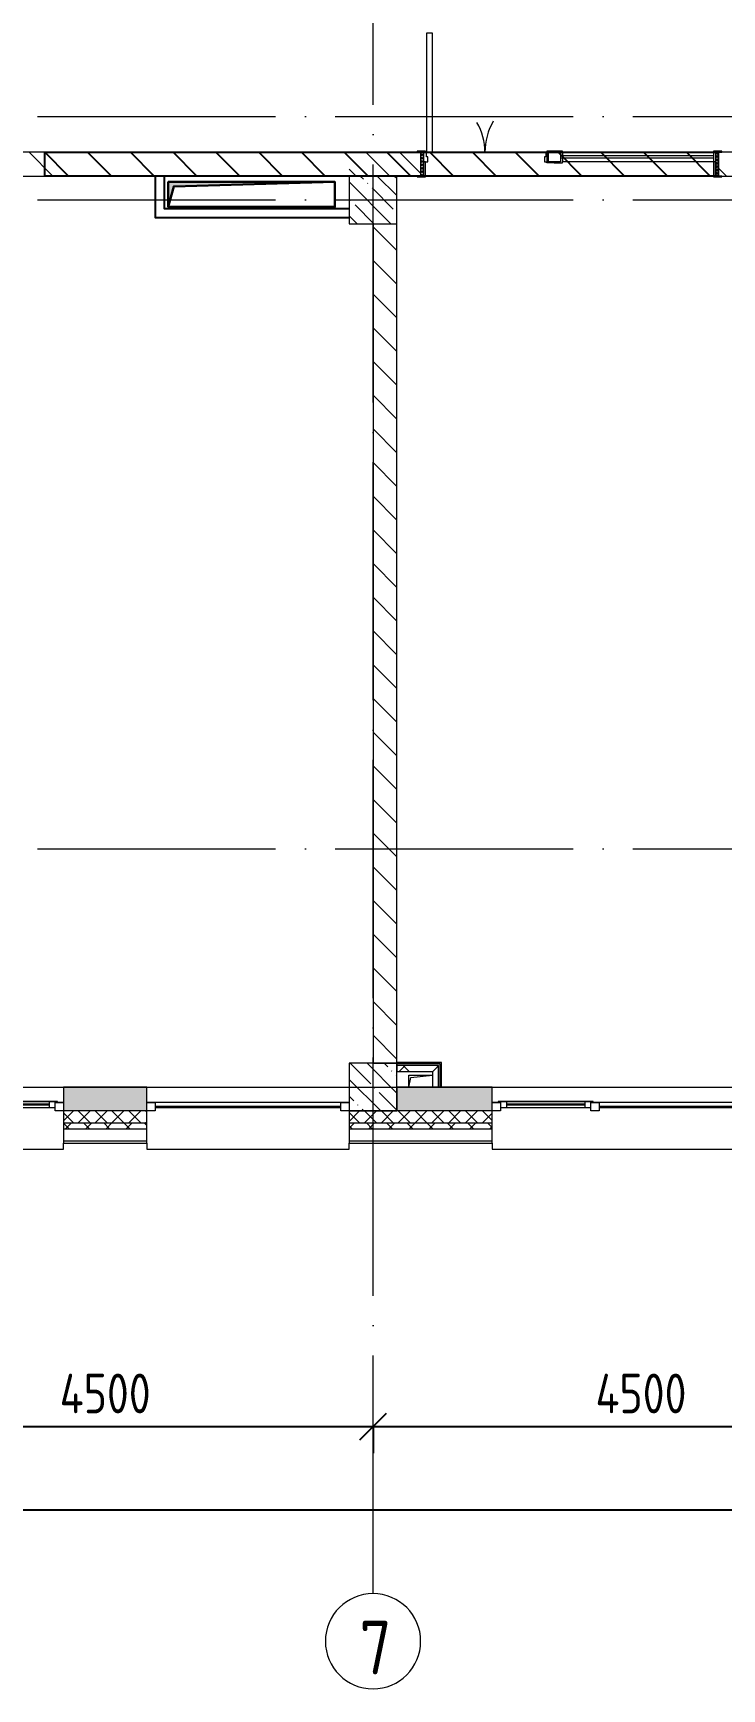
# Model space of a CAD drawing. Header units: millimetres. Extents: x -68946 to 288321, y -402657 to 324925.
# Drawn here: x 23294 to 29079, y -83822 to -69920 of the extents above; entities that cross this region are included whole.
import ezdxf

# ---------------------------------------------------------------- set-up
doc = ezdxf.new("R2010")
doc.units = ezdxf.units.MM
doc.linetypes.add('ADSK_Линия сетки', pattern=[2500, 2000, -250, 0, -250])
doc.layers.get('Defpoints').update_dxf_attribs({"color": 250})
for name, color, linetype, lineweight in [('A-____-____-DIMS', 250, 'Continuous', 9), ('A-DETL-GENF-OTLN', 250, 'Continuous', 5), ('A-DOOR-____-MCUT', 250, 'Continuous', 5), ('A-DOOR-____-OTLN', 250, 'Continuous', 5), ('A-DOOR-FRAM-MCUT', 31, 'Continuous', 5), ('A-DOOR-FRAM-OTLN', 31, 'Continuous', 5), ('A-DOOR-GLAZ-MCUT', 31, 'Continuous', 5), ('A-FLOR-____-OTLN', 192, 'Continuous', 9), ('A-GLAZ-____-MCUT', 250, 'Continuous', 9), ('A-GLAZ-____-OTLN', 250, 'Continuous', 5), ('A-WALL-____-MCUT', 250, 'Continuous', 13), ('A-WALL-____-PATT', 250, 'Continuous', 13), ('A-WALL-FNSH-MCUT', 250, 'Continuous', 13), ('I-WALL-____-OTLN', 250, 'Continuous', 9), ('S-COLS-____-MCUT', 250, 'Continuous', 25), ('S-COLS-____-OTLN', 250, 'Continuous', 9), ('S-GRID-____-IDEN', 250, 'Continuous', 9), ('S-GRID-____-OTLN', 250, 'Continuous', 9), ('КР_Отверстия_ОВ', 5, 'Continuous', 30), ('ОВ_Корр_отв_27.10.2025', 211, 'Continuous', 30)]:
    doc.layers.add(name, color=color, linetype=linetype, lineweight=lineweight)
doc.styles.add('GOST Common', font='', dxfattribs={"width": 0.9, "height": 350})
doc.styles.get("Standard").update_dxf_attribs({"font": 'ГОСТ тип А.ttf'})
doc.styles.get('GOST Common').set_extended_font_data('GOST Common')
doc.dimstyles.new('А3', dxfattribs={"dimtxt": 333, "dimasz": 222, "dimexe": 222, "dimexo": 111, "dimgap": 111, "dimtad": 1, "dimtoh": 1, "dimdec": 0, "dimrnd": 0.0015, "dimzin": 0, "dimdsep": 46, "dimtxsty": 'Standard', "dimblk": 'OBLIQUE', "dimcen": 0, "dimclrd": 7, "dimclre": 7, "dimclrt": 7, "dimadec": 0, "dimazin": 0, "dimtfac": 1, "dimtdec": 0, "dimtofl": 0, "dimtmove": 0, "dimatfit": 3, "dimfxl": 1, "dimtolj": 1, "dimtzin": 0, "dimarcsym": 0})
pattern_1 = [(135, (-601.3, -122294.79), (-141.42136, -141.42136), [])]
pattern_2 = [(45, (-601.3, -122294.79), (-141.42136, 141.42136), []), (135, (-601.3, -122294.79), (-141.42136, -141.42136), [])]

# ---------------------------------------------------------------- blocks, each defined once
blk = doc.blocks.new('Дверь_СКБ_2Ст_Фрамуга2 - Н_ВВ-3_2500x2600h_Учебные помещения_Фрамуга слева-42054644-АР1_Маркировочный план 2 этажа С1')
at = {"layer": 'A-DOOR-____-OTLN'}
h = blk.add_hatch(dxfattribs=at)
h.set_pattern_fill('FP_12', color=256, style=0, pattern_type=2)
h.set_pattern_definition([(135, (1051.41, 164.685), (-14.1421, -14.1421), []), (225, (1051.41, 164.685), (14.1421, -14.1421), [])])
h.paths.add_polyline_path([(1262.5, -100), (1262.5, 100), (1237.5, 100), (1237.5, -100)])
at = {"layer": 'A-DOOR-FRAM-OTLN'}
h = blk.add_hatch(dxfattribs=at)
h.set_pattern_fill('FP_13', color=256, style=0, pattern_type=2)
h.set_pattern_definition([(45, (-1071.384, 164.685), (-14.1421, 14.1421), []), (135, (-1071.384, 164.685), (-14.1421, -14.1421), [])])
h.paths.add_polyline_path([(-1212.5, -100), (-1212.5, 100), (-1237.5, 100), (-1237.5, -100)])
at = {"layer": 'A-DOOR-____-MCUT'}
for p, q in [((-1187.5, 1100), (-1187.5, 100)), ((-1137.5, 1100), (-1187.5, 1100)), ((-1137.5, 100), (-1137.5, 1100)), ((-1187.5, 100), (-1137.5, 100))]:
    blk.add_line(p, q, dxfattribs=at)
at = {"layer": 'A-DOOR-____-OTLN'}
for centre, radius, start, end in [((-1197.5, 100), 500, 360, 30), ((-177.5, 100), 520, 150, 180)]:
    blk.add_arc(centre, radius, start, end, dxfattribs=at)
at = {"layer": 'A-DOOR-FRAM-MCUT'}
for p, q in [((-1197.5, 108), (-1267.5, 108)), ((-1267.5, 108), (-1267.5, 100)), ((-1267.5, 100), (-1197.5, 100)), ((-1212.5, 100), (-1237.5, 100)), ((-1237.5, 100), (-1237.5, -100)), ((-1187.5, 100), (-1212.5, 100)), ((-1212.5, 100), (-1212.5, 20)), ((-1212.5, -100), (-1212.5, 100)), ((-1212.5, 20), (-1177.5, 20)), ((-1197.5, 20), (-1212.5, 20)), ((-1212.5, 20), (-1212.5, -100)), ((-1197.5, 100), (-1197.5, 108)), ((-1197.5, -100), (-1197.5, 20)), ((-1187.5, 60), (-1187.5, 100)), ((-1177.5, 60), (-1187.5, 60)), ((-1177.5, 20), (-1177.5, 60)), ((-187.5, 60), (-197.5, 60)), ((-197.5, 60), (-197.5, 20)), ((-197.5, 20), (-162.5, 20)), ((-187.5, 100), (-187.5, 60)), ((-162.5, 100), (-187.5, 100)), ((-177.5, 108), (-177.5, 100)), ((-107.5, 108), (-177.5, 108)), ((-177.5, 100), (-177.5, 20)), ((-177.5, 12), (-177.5, 20)), ((-107.5, 12), (-177.5, 12)), ((-62.5, 100), (-162.5, 100)), ((-162.5, 20), (-162.5, 100)), ((-162.5, 20), (-162.5, 100)), ((-62.5, 20), (-162.5, 20)), ((-117.5, 108), (-117.5, 100)), ((-47.5, 108), (-117.5, 108)), ((-117.5, 20), (-117.5, 12)), ((-117.5, 12), (-47.5, 12)), ((-107.5, 100), (-107.5, 108)), ((-107.5, 20), (-107.5, 12)), ((-62.5, 100), (-62.5, 20)), ((-47.5, 100), (-47.5, 108)), ((-47.5, 100), (-47.5, 20)), ((-47.5, 100), (1237.5, 100)), ((-47.5, 12), (-47.5, 20)), ((1237.5, 20), (-47.5, 20)), ((1292.5, 108), (1222.5, 108)), ((1222.5, 108), (1222.5, 100)), ((1222.5, 100), (1222.5, 20)), ((1222.5, 100), (1292.5, 100)), ((1237.5, 20), (1222.5, 20)), ((1222.5, 20), (1222.5, -100)), ((1237.5, 100), (1237.5, 20)), ((1262.5, 100), (1237.5, 100)), ((1237.5, 100), (1237.5, -100)), ((1237.5, -100), (1237.5, 20)), ((1262.5, -100), (1262.5, 100)), ((1292.5, 100), (1292.5, 108)), ((-1197.5, -100), (-1267.5, -100)), ((-1267.5, -100), (-1267.5, -108)), ((-1267.5, -108), (-1197.5, -108)), ((-1237.5, -100), (-1212.5, -100)), ((-1212.5, -100), (-1197.5, -100)), ((-1197.5, -108), (-1197.5, -100)), ((1222.5, -100), (1237.5, -100)), ((1292.5, -100), (1222.5, -100)), ((1222.5, -100), (1222.5, -108)), ((1222.5, -108), (1292.5, -108)), ((1237.5, -100), (1262.5, -100)), ((1292.5, -108), (1292.5, -100))]:
    blk.add_line(p, q, dxfattribs=at)
at = {"layer": 'A-DOOR-GLAZ-MCUT'}
for p, q in [((1222.5, 70), (-62.5, 70)), ((1222.5, 50), (-62.5, 50))]:
    blk.add_line(p, q, dxfattribs=at)
blk = doc.blocks.new('Окно_СКБ_2Ст1 - Окно_СКБ_2Ст 3300_ОК2-29018968-АР1_Маркировочный план 2 этажа С1')
at = {"layer": 'A-GLAZ-____-MCUT'}
for p, q in [((-1650, -195), (-1650, -125)), ((-1650, -125), (-1580, -125)), ((-1580, -125), (-1580, -195)), ((750, -195), (750, -125)), ((750, -125), (820, -125)), ((820, -125), (820, -195)), ((1580, -195), (1580, -125)), ((1580, -125), (1650, -125)), ((1650, -125), (1650, -195)), ((-1580, -195), (-1650, -195)), ((820, -195), (750, -195)), ((820, -195), (800, -195)), ((800, -195), (800, -205)), ((800, -205), (1600, -205)), ((1600, -205), (800, -205)), ((1580, -155), (820, -155)), ((820, -155), (820, -195)), ((870, -205), (870, -155)), ((1530, -205), (1530, -155)), ((1580, -195), (1580, -155)), ((1650, -195), (1580, -195)), ((1600, -195), (1580, -195)), ((1600, -205), (1600, -195))]:
    blk.add_line(p, q, dxfattribs=at)
at = {"layer": 'A-GLAZ-____-MCUT', "lineweight": 5}
for p, q in [((750, -155), (-1580, -155)), ((750, -165), (-1580, -165)), ((870, -175), (1530, -175)), ((1530, -185), (870, -185))]:
    blk.add_line(p, q, dxfattribs=at)
at = {"layer": 'A-GLAZ-____-OTLN'}
for p, q in [((-1650, -195), (800, -195)), ((1600, -195), (1650, -195))]:
    blk.add_line(p, q, dxfattribs=at)
blk = doc.blocks.new('Окно_СКБ_1Ст1 - 120_Окно_СКБ_1Ст_900_ОК3л-29018700-АР1_Маркировочный план 2 этажа С1')
at = {"layer": 'A-GLAZ-____-MCUT'}
for p, q in [((-450, -195), (-450, -125)), ((-450, -125), (-380, -125)), ((-380, -125), (-380, -195)), ((380, -195), (380, -125)), ((380, -125), (450, -125)), ((450, -125), (450, -195)), ((-380, -195), (-450, -195)), ((-380, -195), (-400, -195)), ((-400, -195), (-400, -205)), ((-400, -205), (400, -205)), ((400, -205), (-400, -205)), ((380, -155), (-380, -155)), ((-380, -155), (-380, -195)), ((-330, -205), (-330, -155)), ((330, -205), (330, -155)), ((380, -195), (380, -155)), ((450, -195), (380, -195)), ((400, -195), (380, -195)), ((400, -205), (400, -195))]:
    blk.add_line(p, q, dxfattribs=at)
at = {"layer": 'A-GLAZ-____-MCUT', "lineweight": 5}
for p, q in [((-330, -175), (330, -175)), ((330, -185), (-330, -185))]:
    blk.add_line(p, q, dxfattribs=at)
at = {"layer": 'A-GLAZ-____-OTLN'}
for p, q in [((-450, -195), (-400, -195)), ((400, -195), (450, -195))]:
    blk.add_line(p, q, dxfattribs=at)
blk = doc.blocks.new('Окно_СКБ_1Ст1 - 120_Окно_СКБ_1Ст_1700_ОК19Л-29018918-АР1_Маркировочный план 2 этажа С1')
at = {"layer": 'A-GLAZ-____-MCUT'}
for p, q in [((-850, -195), (-850, -125)), ((-850, -125), (-780, -125)), ((-780, -125), (-780, -195)), ((780, -195), (780, -125)), ((780, -125), (850, -125)), ((850, -125), (850, -195)), ((-780, -195), (-850, -195)), ((850, -195), (780, -195))]:
    blk.add_line(p, q, dxfattribs=at)
at = {"layer": 'A-GLAZ-____-MCUT', "lineweight": 5}
for p, q in [((780, -155), (-780, -155)), ((780, -165), (-780, -165))]:
    blk.add_line(p, q, dxfattribs=at)
at = {"layer": 'A-GLAZ-____-OTLN'}
blk.add_line((-850, -195), (850, -195), dxfattribs=at)
blk = doc.blocks.new('WNW_Отлив1 - Отлив_металлический 2-28596055-АР1_Маркировочный план 2 этажа С1')
at = {"layer": 'A-GLAZ-____-OTLN'}
for p, q in [((450, 320), (-450, 320)), ((-450, 320), (-450, 270)), ((450, 270), (450, 320))]:
    blk.add_line(p, q, dxfattribs=at)
blk = doc.blocks.new('WNW_Отлив1 - Отлив_металлический 2-28595994-АР1_Маркировочный план 2 этажа С1')
at = {"layer": 'A-GLAZ-____-OTLN'}
for p, q in [((850, 320), (-850, 320)), ((-850, 320), (-850, 270)), ((850, 270), (850, 320))]:
    blk.add_line(p, q, dxfattribs=at)
blk = doc.blocks.new('WNW_Отлив1 - Отлив_металлический 2-28598290-АР1_Маркировочный план 2 этажа С1')
at = {"layer": 'A-GLAZ-____-OTLN'}
for p, q in [((1650, 320), (-1650, 320)), ((-1650, 320), (-1650, 270)), ((1650, 270), (1650, 320))]:
    blk.add_line(p, q, dxfattribs=at)
blk = doc.blocks.new('BSC_Колонна _Прямоугольная - 400x400-V27-АР1_Маркировочный план 2 этажа С1')
at = {"layer": 'S-COLS-____-OTLN', "lineweight": 5}
h = blk.add_hatch(dxfattribs=at)
h.set_pattern_fill('FP_30', color=256, style=0, pattern_type=2)
h.set_pattern_definition([(135, (-26750, -50975), (-142.5619, -142.5619), []), (135, (-26607.44, -50975), (-142.5619, -142.5619), [252.016, -50.403, 3.353, -47.05])])
h.paths.add_polyline_path([(-200, -200), (200, -200), (200, 200), (-200, 200)])
at = {"layer": 'S-COLS-____-MCUT', "lineweight": 5}
for p, q in [((200, 200), (-200, 200)), ((-200, 200), (-200, -200)), ((200, -200), (200, 200)), ((-200, -200), (200, -200))]:
    blk.add_line(p, q, dxfattribs=at)
blk = doc.blocks.new('_Wn_-As_OpeningMEP_floor__Rectangular - _Wn_-As_OpeningMEP_floor__Rectangular-35307840-АР1_Маркировочный план 2 этажа С1')
at = {"layer": 'A-DETL-GENF-OTLN'}
for p, q in [((-100, 0), (-82, 82)), ((-82, 82), (100, 100))]:
    blk.add_line(p, q, dxfattribs=at)
blk = doc.blocks.new('Ось сетки - Круг_Ø8 мм-39983606-АР1_Маркировочный план 2 этажа С1')
at = {"layer": 'S-GRID-____-IDEN'}
for start, end in [(360, 180), (180, 360)]:
    blk.add_arc((0, 0), 4, start, end, dxfattribs=at)
blk = doc.blocks.new('_Oblique')
at = {"color": 0, "linetype": 'ByBlock', "lineweight": -2}
blk.add_line((-0.5, -0.5), (0.5, 0.5), dxfattribs=at)
blk = doc.blocks.new('*D2815')
at = {"layer": 'A-____-____-DIMS', "color": 7, "lineweight": -2, "transparency": 16777216}
for p, q in [((21649, -81620), (26149, -81620)), ((21649, -81631), (21649, -81842)), ((26149, -81631), (26149, -81842))]:
    blk.add_line(p, q, dxfattribs=at)
at = {"layer": 'Defpoints', "color": 0, "transparency": 16777216}
for p in [(21649, -81520), (26149, -81520), (26149, -81620)]:
    blk.add_point(p, dxfattribs=at)
at = {"layer": 'A-____-____-DIMS', "color": 7, "lineweight": -2, "transparency": 16777216, "xscale": 222, "yscale": 222, "zscale": 222, "rotation": 180}
blk.add_blockref('_Oblique', (21649, -81620), dxfattribs=at)
at = {"layer": 'A-____-____-DIMS', "color": 7, "lineweight": -2, "transparency": 16777216, "xscale": 222, "yscale": 222, "zscale": 222}
blk.add_blockref('_Oblique', (26149, -81620), dxfattribs=at)
at = {"layer": 'A-____-____-DIMS', "color": 7, "transparency": 16777216, "insert": (23899, -81342), "char_height": 333, "width": 2.57, "attachment_point": 5}
blk.add_mtext('\\A1;4500', dxfattribs=at)
blk = doc.blocks.new('*D2816')
at = {"layer": 'A-____-____-DIMS', "color": 7, "lineweight": -2, "transparency": 16777216}
for p, q in [((26149, -81620), (30649, -81620)), ((26149, -81631), (26149, -81842)), ((30649, -81631), (30649, -81842))]:
    blk.add_line(p, q, dxfattribs=at)
at = {"layer": 'Defpoints', "color": 0, "transparency": 16777216}
for p in [(26149, -81520), (30649, -81520), (30649, -81620)]:
    blk.add_point(p, dxfattribs=at)
at = {"layer": 'A-____-____-DIMS', "color": 7, "lineweight": -2, "transparency": 16777216, "xscale": 222, "yscale": 222, "zscale": 222, "rotation": 180}
blk.add_blockref('_Oblique', (26149, -81620), dxfattribs=at)
at = {"layer": 'A-____-____-DIMS', "color": 7, "lineweight": -2, "transparency": 16777216, "xscale": 222, "yscale": 222, "zscale": 222}
blk.add_blockref('_Oblique', (30649, -81620), dxfattribs=at)
at = {"layer": 'A-____-____-DIMS', "color": 7, "transparency": 16777216, "insert": (28399, -81342), "char_height": 333, "width": 2.57, "attachment_point": 5}
blk.add_mtext('\\A1;4500', dxfattribs=at)
blk = doc.blocks.new('*D2826')
at = {"layer": 'A-____-____-DIMS', "color": 7, "lineweight": -2, "transparency": 16777216}
for p, q in [((-601, -82320), (68549, -82320)), ((-601, -82331), (-601, -82542)), ((68549, -82331), (68549, -82542))]:
    blk.add_line(p, q, dxfattribs=at)
at = {"layer": 'Defpoints', "color": 0, "transparency": 16777216}
for p in [(-601, -82220), (68549, -82220), (68549, -82320)]:
    blk.add_point(p, dxfattribs=at)
at = {"layer": 'A-____-____-DIMS', "color": 7, "lineweight": -2, "transparency": 16777216, "xscale": 222, "yscale": 222, "zscale": 222, "rotation": 180}
blk.add_blockref('_Oblique', (-601, -82320), dxfattribs=at)
at = {"layer": 'A-____-____-DIMS', "color": 7, "lineweight": -2, "transparency": 16777216, "xscale": 222, "yscale": 222, "zscale": 222}
blk.add_blockref('_Oblique', (68549, -82320), dxfattribs=at)
at = {"layer": 'A-____-____-DIMS', "color": 7, "transparency": 16777216, "insert": (33974, -82042), "char_height": 333, "width": 2.92, "attachment_point": 5}
blk.add_mtext('\\A1;69150', dxfattribs=at)
blk = doc.blocks.new('*U2805')
at = {"linetype": 'ByBlock', "lineweight": -2, "ltscale": 5}
h = blk.add_hatch(color=0, dxfattribs=at)
h.dxf.hatch_style = 1
h.paths.add_polyline_path([(92, -73), (2800, 0), (0, 0), (0, -420)])
at = {"color": 0, "linetype": 'ByBlock', "lineweight": -2, "ltscale": 5}
blk.add_lwpolyline([(0, 0), (2800, 0), (2800, -420), (0, -420)], close=True, dxfattribs=at)
blk.add_lwpolyline([(2800, 0), (92, -73), (0, -420)], dxfattribs=at)

msp = doc.modelspace()

# ---------------------------------------------------------------- hatches: boundary and pattern name
h = msp.add_hatch()
h.set_pattern_fill('ANSI31', color=256, scale=80, angle=90)
h.set_pattern_definition([(135, (23391.8, -70919.8), (-179.605, -179.605), [])])
h.paths.add_polyline_path([(29048.7078, -71119.7883), (23391.7898, -71119.7883), (23391.7898, -70919.7883), (29048.7078, -70919.7883)])
at = {"layer": 'A-WALL-____-PATT', "lineweight": 15, "true_color": 0x000000}
h = msp.add_hatch(dxfattribs=at)
h.set_pattern_fill('FP_1', color=18, style=0, pattern_type=2)
h.set_pattern_definition(pattern_1)
h.paths.add_polyline_path([(26518.7078, -71119.7883), (26548.7078, -71119.7883), (26548.7078, -70919.7883), (25948.7078, -70919.7883), (25948.7078, -71119.7878), (26348.7078, -71119.7878)])
h = msp.add_hatch(dxfattribs=at)
h.set_pattern_fill('FP_1', color=18, style=0, pattern_type=2)
h.set_pattern_definition(pattern_1)
h.paths.add_polyline_path([(26348.7078, -78569.7878), (26348.7078, -71519.7878), (26148.7078, -71519.7878), (26148.7078, -78569.7878), (26182.196, -78569.7878)])
h = msp.add_hatch(dxfattribs=at)
h.set_pattern_fill('FP_25', color=18, style=0, pattern_type=2)
h.set_pattern_definition(pattern_2)
h.paths.add_polyline_path([(26348.6859, -78637.7883), (26648.7078, -78637.7883), (26648.7078, -78587.7883), (26348.6859, -78587.7883)])
h = msp.add_hatch(dxfattribs=at)
h.set_pattern_fill('FP_25', color=18, style=0, pattern_type=2)
h.set_pattern_definition(pattern_2)
h.paths.add_polyline_path([(26698.7078, -78769.7878), (26698.7078, -78587.7883), (26648.7078, -78587.7883), (26648.7078, -78769.7878)])
h = msp.add_hatch(dxfattribs=at)
h.set_pattern_fill('FP_24', color=18, style=0, pattern_type=2)
h.set_pattern_definition([(50, (-601.3, -122294.8), (364.3679, -31.8783), [38.1, -419.1]), (355, (-601.3, -122294.8), (-70.4859, 382.1133), [30.48, -335.28]), (100.451, (-570.93, -122297.45), (293.885, 350.2334), [32.38, -356.18]), (46.184, (-601.3, -122193.2), (542.1585, -84.0858), [57.15, -628.65]), (96.636, (-556.1, -122200.2), (474.805, 494.8554), [48.57, -534.27]), (351.184, (-601.3, -122193.2), (474.8102, 494.85), [45.72, -502.92]), (21, (-550.5, -122218.6), (303.2285, -204.5305), [38.1, -419.1]), (326, (-550.5, -122218.6), (123.6039, 368.376), [30.48, -335.28]), (71.451, (-525.22, -122235.63), (426.8341, 163.8427), [32.38, -356.18]), (37.5, (-601.29, -122294.79), (6.17665, 169.11015), [16.764, -314.452, 16.764, -323.596, -336.55]), (37.5, (-601.29, -122294.79), (6.17665, 169.11015), [-671.576, 16.764, -319.786]), (7.5, (-601.3, -122294.79), (133.63888, 200.3615), [16.764, -177.292, 16.764, -306.832, -128.27]), (7.5, (-601.3, -122294.79), (133.63888, 200.3615), [-517.652, 16.764, -111.506]), (327.5, (-714.58, -122294.79), (271.18182, -11.45836), [16.764, -110.236, 16.764, -379.476, -525.78]), (327.5, (-714.58, -122294.79), (271.18182, -11.45836), [-523.24, 16.764, -509.016]), (317.5, (-765.38, -122294.8), (296.2585, 50.85285), [16.764, -148.336, 16.764, -246.38, -373.38]), (317.5, (-765.38, -122294.8), (296.2585, 50.85285), [-428.244, 16.764, -356.616])])
h.paths.add_polyline_path([(68402.8242, -78969.7878), (68448.7078, -78969.7878), (68448.7078, -78769.7878), (66448.7078, -78769.7878), (66448.7078, -78969.7878), (67832.2751, -78969.7878)])
h.paths.add_polyline_path([(64408.981, -78969.7878), (64748.7078, -78969.7878), (64748.7078, -78769.7878), (64048.7078, -78769.7878), (64048.7078, -78969.7878)])
h.paths.add_polyline_path([(62697.3339, -78969.7878), (62748.7078, -78969.7878), (62748.7078, -78769.7878), (61948.7078, -78769.7878), (61948.7078, -78969.7878), (62126.7848, -78969.7878)])
h.paths.add_polyline_path([(59548.7078, -78969.7878), (60248.7078, -78969.7878), (60248.7078, -78769.7878), (59548.7078, -78769.7878)])
h.paths.add_polyline_path([(57562.3926, -78969.7878), (58248.7078, -78969.7878), (58248.7078, -78769.7878), (57448.7078, -78769.7878), (57448.7078, -78969.7878)])
h.paths.add_polyline_path([(53748.7078, -78969.7878), (53748.7078, -78769.7878), (52948.7078, -78769.7878), (52948.7078, -78969.7878), (53568.5494, -78969.7878)])
h.paths.add_polyline_path([(49004.1572, -78969.7878), (49248.7078, -78969.7878), (49248.7078, -78769.7878), (48448.7078, -78769.7878), (48448.7078, -78969.7878)])
h.paths.add_polyline_path([(44748.7078, -78969.7878), (44748.7078, -78769.7878), (43948.7078, -78769.7878), (43948.7078, -78969.7878), (44439.7649, -78969.7878)])
h.paths.add_polyline_path([(41587.0198, -78969.7878), (42248.7078, -78969.7878), (42248.7078, -78769.7878), (41548.7078, -78769.7878), (41548.7078, -78969.7878)])
h.paths.add_polyline_path([(40248.7078, -78969.7878), (40248.7078, -78769.7878), (39448.7078, -78769.7878), (39448.7078, -78969.7878), (39875.3727, -78969.7878)])
h.paths.add_polyline_path([(35881.5295, -78969.7878), (36148.7078, -78969.7878), (36148.7078, -78769.7878), (35748.7078, -78769.7878), (35748.7078, -78969.7878)])
h.paths.add_polyline_path([(34948.7078, -78969.7878), (35348.7078, -78969.7878), (35348.7078, -78769.7878), (34948.7078, -78769.7878), (34948.7078, -78814.4683)])
h.paths.add_polyline_path([(31317.1372, -78969.7878), (31648.7078, -78969.7878), (31648.7078, -78769.7878), (30848.7078, -78769.7878), (30848.7078, -78969.7878)])
h.paths.add_polyline_path([(27148.7078, -78969.7878), (27148.7078, -78769.7878), (26348.7078, -78769.7878), (26348.7078, -78969.7878), (26752.745, -78969.7878)])
h.paths.add_polyline_path([(23548.7078, -78969.7878), (24248.7078, -78969.7878), (24248.7078, -78769.7878), (23548.7078, -78769.7878)])
h.paths.add_polyline_path([(22648.7078, -78969.7878), (22648.7078, -78769.7878), (21848.7078, -78769.7878), (21848.7078, -78969.7878), (22188.3528, -78969.7878)])
h.paths.add_polyline_path([(18148.7078, -78969.7878), (18148.7078, -78769.7878), (17348.7078, -78769.7878), (17348.7078, -78969.7878), (17623.9605, -78969.7878)])
h.paths.add_polyline_path([(13059.5683, -78969.7878), (13648.7078, -78969.7878), (13648.7078, -78769.7878), (12848.7078, -78769.7878), (12848.7078, -78969.7878)])
h.paths.add_polyline_path([(9148.7078, -78969.7878), (9148.7078, -78769.7878), (8348.7078, -78769.7878), (8348.7078, -78969.7878), (9065.7251, -78969.7878)])
h.paths.add_polyline_path([(6212.9799, -78969.7878), (6248.7078, -78969.7878), (6248.7078, -78769.7878), (5548.7078, -78769.7878), (5548.7078, -78969.7878)])
h.paths.add_polyline_path([(4648.7078, -78969.7878), (4648.7078, -78769.7878), (3848.7078, -78769.7878), (3848.7078, -78969.7878), (4501.3328, -78969.7878)])
h.paths.add_polyline_path([(148.7078, -78969.7878), (148.7078, -78769.7878), (-401.3141, -78769.7878), (-401.3141, -78969.7878), (-63.0594, -78969.7878)])
h = msp.add_hatch(dxfattribs=at)
h.set_pattern_fill('FP_16', color=18, style=0, pattern_type=2)
h.set_pattern_definition([(135, (-601.29, -122294.79), (-84.85281, -84.85281), []), (225, (-601.29, -122294.79), (84.85281, -84.85281), [])])
h.paths.add_polyline_path([(64748.7078, -79119.7878), (64748.7078, -79069.7878), (64048.7078, -79069.7878), (64048.7078, -79119.7878), (64408.981, -79119.7878)])
h.paths.add_polyline_path([(66448.7078, -79119.7878), (68548.7078, -79119.7878), (68548.7078, -79069.7878), (66448.7078, -79069.7878)])
h.paths.add_polyline_path([(63148.7078, -79119.7878), (63148.7078, -79069.7878), (61948.7078, -79069.7878), (61948.7078, -79119.7878), (62697.3339, -79119.7878)])
h.paths.add_polyline_path([(59548.7078, -79119.7878), (60248.7078, -79119.7878), (60248.7078, -79069.7878), (59548.7078, -79069.7878)])
h.paths.add_polyline_path([(58648.7078, -79119.7878), (58648.7078, -79069.7878), (57448.7078, -79069.7878), (57448.7078, -79119.7878), (58132.9416, -79119.7878)])
h.paths.add_polyline_path([(52948.7078, -79119.7878), (54148.7078, -79119.7878), (54148.7078, -79069.7878), (52948.7078, -79069.7878)])
h.paths.add_polyline_path([(49574.7062, -79119.7878), (49648.7078, -79119.7878), (49648.7078, -79069.7878), (48448.7078, -79069.7878), (48448.7078, -79119.7878), (49004.1572, -79119.7878)])
h.paths.add_polyline_path([(43948.7078, -79119.7878), (45148.7078, -79119.7878), (45148.7078, -79069.7878), (43948.7078, -79069.7878)])
h.paths.add_polyline_path([(42248.7078, -79119.7878), (42248.7078, -79069.7878), (41548.7078, -79069.7878), (41548.7078, -79119.7878), (41587.0198, -79119.7878)])
h.paths.add_polyline_path([(40445.9217, -79119.7878), (40648.7078, -79119.7878), (40648.7078, -79069.7878), (39448.7078, -79069.7878), (39448.7078, -79119.7878), (39875.3727, -79119.7878)])
h.paths.add_polyline_path([(36148.7078, -79119.7878), (36148.7078, -79069.7878), (34948.7078, -79069.7878), (34948.7078, -79119.7878), (35881.5295, -79119.7878)])
h.paths.add_polyline_path([(31648.7078, -79119.7878), (31648.7078, -79069.7878), (30448.7078, -79069.7878), (30448.7078, -79119.7878), (31317.1372, -79119.7878)])
h.paths.add_polyline_path([(27148.7078, -79119.7878), (27148.7078, -79069.7878), (25948.7078, -79069.7878), (25948.7078, -79119.7878), (26752.745, -79119.7878)])
h.paths.add_polyline_path([(24248.7078, -79119.7878), (24248.7078, -79069.7878), (23548.7078, -79069.7878), (23548.7078, -79119.7878)])
h.paths.add_polyline_path([(22188.3528, -79119.7878), (22648.7078, -79119.7878), (22648.7078, -79069.7878), (21448.7078, -79069.7878), (21448.7078, -79119.7878), (21617.8037, -79119.7878)])
h.paths.add_polyline_path([(18148.7078, -79119.7878), (18148.7078, -79069.7878), (16948.7078, -79069.7878), (16948.7078, -79119.7878), (17623.9605, -79119.7878)])
h.paths.add_polyline_path([(13648.7078, -79119.7878), (13648.7078, -79069.7878), (12448.7078, -79069.7878), (12448.7078, -79119.7878), (13630.1173, -79119.7878)])
h.paths.add_polyline_path([(9148.7078, -79119.7878), (9148.7078, -79069.7878), (7948.7078, -79069.7878), (7948.7078, -79119.7878), (9065.7251, -79119.7878)])
h.paths.add_polyline_path([(5548.7078, -79119.7878), (6248.7078, -79119.7878), (6248.7078, -79069.7878), (5548.7078, -79069.7878)])
h.paths.add_polyline_path([(3930.7838, -79119.7878), (4648.7078, -79119.7878), (4648.7078, -79069.7878), (3448.7078, -79069.7878), (3448.7078, -79119.7878)])
h.paths.add_polyline_path([(-951.3141, -79119.7878), (148.7078, -79119.7878), (148.7078, -79069.7878), (-951.3141, -79069.7878)])
h = msp.add_hatch(dxfattribs=at)
h.set_pattern_fill('FP_17', color=18, style=0, pattern_type=2)
h.set_pattern_definition([(45, (-601.29, -122294.79), (-70.71068, 70.71068), []), (135, (-601.29, -122294.79), (-70.71068, -70.71068), [])])
h.paths.add_polyline_path([(68402.8242, -79069.7878), (68548.7078, -79069.7878), (68548.7078, -78969.7878), (66448.7078, -78969.7878), (66448.7078, -79069.7878), (67832.2751, -79069.7878)])
h.paths.add_polyline_path([(63148.7078, -79069.7878), (63148.7078, -78969.7878), (61948.7078, -78969.7878), (61948.7078, -79069.7878), (62697.3339, -79069.7878)])
h.paths.add_polyline_path([(64408.981, -79069.7878), (64748.7078, -79069.7878), (64748.7078, -78969.7878), (64048.7078, -78969.7878), (64048.7078, -79069.7878)])
h.paths.add_polyline_path([(57448.7078, -79069.7878), (58648.7078, -79069.7878), (58648.7078, -78969.7878), (57448.7078, -78969.7878)])
h.paths.add_polyline_path([(60248.7078, -79069.7878), (60248.7078, -78969.7878), (59548.7078, -78969.7878), (59548.7078, -79069.7878)])
h.paths.add_polyline_path([(53568.5494, -79069.7878), (54148.7078, -79069.7878), (54148.7078, -78969.7878), (52948.7078, -78969.7878), (52948.7078, -79069.7878), (52998.0004, -79069.7878)])
h.paths.add_polyline_path([(49648.7078, -79069.7878), (49648.7078, -78969.7878), (48448.7078, -78969.7878), (48448.7078, -79069.7878), (49574.7062, -79069.7878)])
h.paths.add_polyline_path([(45148.7078, -79069.7878), (45148.7078, -78969.7878), (43948.7078, -78969.7878), (43948.7078, -79069.7878), (45010.314, -79069.7878)])
h.paths.add_polyline_path([(42248.7078, -79069.7878), (42248.7078, -78969.7878), (41548.7078, -78969.7878), (41548.7078, -79069.7878), (41587.0198, -79069.7878)])
h.paths.add_polyline_path([(39875.3727, -79069.7878), (40648.7078, -79069.7878), (40648.7078, -78969.7878), (39448.7078, -78969.7878), (39448.7078, -79069.7878)])
h.paths.add_polyline_path([(34948.7078, -79069.7878), (36148.7078, -79069.7878), (36148.7078, -78969.7878), (34948.7078, -78969.7878)])
h.paths.add_polyline_path([(31648.7078, -79069.7878), (31648.7078, -78969.7878), (30448.7078, -78969.7878), (30448.7078, -79069.7878), (31317.1372, -79069.7878)])
h.paths.add_polyline_path([(26752.745, -79069.7878), (27148.7078, -79069.7878), (27148.7078, -78969.7878), (25948.7078, -78969.7878), (25948.7078, -79069.7878), (26182.196, -79069.7878)])
h.paths.add_polyline_path([(24248.7078, -79069.7878), (24248.7078, -78969.7878), (23548.7078, -78969.7878), (23548.7078, -79069.7878)])
h.paths.add_polyline_path([(21617.8037, -79069.7878), (22648.7078, -79069.7878), (22648.7078, -78969.7878), (21448.7078, -78969.7878), (21448.7078, -79069.7878)])
h.paths.add_polyline_path([(16948.7078, -79069.7878), (18148.7078, -79069.7878), (18148.7078, -78969.7878), (16948.7078, -78969.7878)])
h.paths.add_polyline_path([(13648.7078, -79069.7878), (13648.7078, -78969.7878), (12448.7078, -78969.7878), (12448.7078, -79069.7878), (13630.1173, -79069.7878)])
h.paths.add_polyline_path([(7948.7078, -79069.7878), (9148.7078, -79069.7878), (9148.7078, -78969.7878), (7948.7078, -78969.7878)])
h.paths.add_polyline_path([(6212.9799, -79069.7878), (6248.7078, -79069.7878), (6248.7078, -78969.7878), (5548.7078, -78969.7878), (5548.7078, -79069.7878)])
h.paths.add_polyline_path([(4501.3328, -79069.7878), (4648.7078, -79069.7878), (4648.7078, -78969.7878), (3448.7078, -78969.7878), (3448.7078, -79069.7878), (3930.7838, -79069.7878)])
h.paths.add_polyline_path([(148.7078, -79069.7878), (148.7078, -78969.7878), (-901.3141, -78969.7878), (-901.3141, -79069.7878), (-63.0594, -79069.7878)])
at = {"layer": 'S-COLS-____-OTLN', "lineweight": 5, "true_color": 0x000000}
h = msp.add_hatch(dxfattribs=at)
h.set_pattern_fill('FP_23', color=18, style=0, pattern_type=2)
h.set_pattern_definition([(135, (-601.3, -122294.79), (-142.5612, -142.5612), []), (135, (-458.73, -122294.79), (-142.5612, -142.5612), [252.016, -50.403, 3.353, -47.05])])
h.paths.add_polyline_path([(25948.7078, -78969.7878), (26348.7078, -78969.7878), (26348.7078, -78569.7878), (25948.7078, -78569.7878)])

# ---------------------------------------------------------------- linework, layer by layer
msp.add_lwpolyline([(29048.7078, -71119.7883), (23391.7898, -71119.7883), (23391.7898, -70919.7883), (29048.7078, -70919.7883)], close=True)
at = {"color": 18, "true_color": 0x000000}
for points in [[(25948.7078, -71469.5981), (24321.6909, -71469.5981), (24321.6908, -71119.7877)], [(25948.7078, -71394.5981), (24396.6909, -71394.5981), (24396.6908, -71119.7876)]]:
    msp.add_lwpolyline(points, dxfattribs=at)
at = {"layer": 'A-FLOR-____-OTLN', "color": 18, "lineweight": 5, "true_color": 0x000000}
for p, q in [((26648.7078, -70919.7883), (27598.7078, -70919.7883)), ((27623.7078, -70919.7883), (29008.7078, -70919.7883)), ((29008.7078, -71119.7883), (26588.7078, -71119.7883)), ((26448.7078, -78769.7878), (26448.7078, -78669.7878)), ((26448.7078, -78669.7878), (26648.7078, -78669.7878))]:
    msp.add_line(p, q, dxfattribs=at)
at = {"layer": 'A-WALL-____-MCUT', "color": 18, "lineweight": 15, "true_color": 0x000000}
for p, q in [((26548.7078, -70919.7883), (19978.7078, -70919.7883)), ((31833.7078, -70919.7883), (29078.7078, -70919.7883)), ((19978.7078, -71119.7883), (26548.7078, -71119.7883)), ((29078.7078, -71119.7883), (36348.7078, -71119.7883)), ((26148.7078, -71519.7878), (26148.7078, -78569.7878)), ((26348.7078, -78569.7878), (26348.7078, -71519.7878)), ((26148.7078, -78569.7878), (26348.7078, -78569.7878)), ((26711.2078, -78575.2883), (26348.6859, -78575.2883)), ((26348.6859, -78587.7883), (26348.6859, -78637.7883)), ((26698.7078, -78587.7883), (26348.6859, -78587.7883)), ((26348.6859, -78637.7883), (26648.7078, -78637.7883)), ((26648.7078, -78637.7883), (26648.7078, -78769.7878)), ((26698.7078, -78769.7878), (26698.7078, -78587.7883)), ((26711.2078, -78769.7878), (26711.2078, -78575.2883)), ((24248.7078, -78769.7878), (23548.7078, -78769.7878)), ((23548.7078, -78769.7878), (23548.7078, -78969.7878)), ((24248.7078, -78969.7878), (24248.7078, -78769.7878)), ((27148.7078, -78769.7878), (26348.7078, -78769.7878)), ((26348.7078, -78769.7878), (26348.7078, -78969.7878)), ((27148.7078, -78969.7878), (27148.7078, -78769.7878)), ((23548.7078, -78969.7878), (23548.7078, -79119.7878)), ((24248.7078, -78969.7878), (23548.7078, -78969.7878)), ((23548.7078, -79069.7878), (24248.7078, -79069.7878)), ((24248.7078, -79119.7878), (24248.7078, -78969.7878)), ((26348.7078, -78969.7878), (25948.7078, -78969.7878)), ((25948.7078, -78969.7878), (25948.7078, -79119.7878)), ((25948.7078, -79069.7878), (27148.7078, -79069.7878)), ((27148.7078, -78969.7878), (26348.7078, -78969.7878)), ((27148.7078, -79119.7878), (27148.7078, -78969.7878)), ((23548.7078, -79119.7878), (24248.7078, -79119.7878)), ((23548.7078, -79219.7878), (24248.7078, -79219.7878)), ((25948.7078, -79119.7878), (27148.7078, -79119.7878)), ((25948.7078, -79219.7878), (27148.7078, -79219.7878))]:
    msp.add_line(p, q, dxfattribs=at)
at = {"layer": 'A-WALL-____-PATT', "color": 18, "linetype": 'Continuous', "lineweight": 5, "true_color": 0x000000}
for p, q in [((23459.8694, -71119.7883), (23259.8694, -70919.7883)), ((29116.7236, -71119.7883), (29048.7078, -71051.7726))]:
    msp.add_line(p, q, dxfattribs=at)
at = {"layer": 'A-WALL-FNSH-MCUT', "lineweight": 15}
for p, q in [((26723.7078, -78562.7883), (26348.6859, -78562.7883)), ((26348.6859, -78562.7883), (26348.6859, -78587.7883)), ((26723.7078, -78769.7878), (26723.7078, -78562.7883)), ((23548.7078, -79119.7878), (23548.7078, -79239.7878)), ((23548.7078, -79239.7878), (24248.7078, -79239.7878)), ((24248.7078, -79239.7878), (24248.7078, -79119.7878)), ((25948.7078, -79119.7878), (25948.7078, -79239.7878)), ((25948.7078, -79239.7878), (27148.7078, -79239.7878)), ((27148.7078, -79239.7878), (27148.7078, -79119.7878))]:
    msp.add_line(p, q, dxfattribs=at)
at = {"layer": 'I-WALL-____-OTLN', "color": 18, "lineweight": 15, "true_color": 0x000000}
for p, q in [((22648.7078, -78769.7878), (23548.7078, -78769.7878)), ((24248.7078, -78769.7878), (25948.7078, -78769.7878)), ((27148.7078, -78769.7878), (30448.7078, -78769.7878))]:
    msp.add_line(p, q, dxfattribs=at)
at = {"layer": 'S-COLS-____-MCUT', "color": 18, "lineweight": 5, "true_color": 0x000000}
for p, q in [((26348.7078, -78569.7878), (25948.7078, -78569.7878)), ((25948.7078, -78569.7878), (25948.7078, -78969.7878)), ((26348.7078, -78769.7878), (26348.7078, -78569.7878)), ((25948.7078, -78969.7878), (26348.7078, -78969.7878))]:
    msp.add_line(p, q, dxfattribs=at)
at = {"layer": 'S-COLS-____-OTLN', "color": 18, "lineweight": 5, "true_color": 0x000000}
msp.add_line((26348.7078, -78969.7878), (26348.7078, -78769.7878), dxfattribs=at)
at = {"layer": 'S-GRID-____-OTLN', "color": 18, "linetype": 'ADSK_Линия сетки', "true_color": 0x000000}
for p, q in [((26148.7078, -83022.3092), (26148.7078, -61092.7832)), ((-4170.8434, -70619.7878), (72672.5335, -70619.7878)), ((-4170.8434, -71319.7878), (72672.5335, -71319.7878)), ((-4170.8434, -76769.7878), (72672.5335, -76769.7878)), ((-4170.8434, -78769.7878), (72672.5335, -78769.7878))]:
    msp.add_line(p, q, dxfattribs=at)
at = {"layer": 'ОВ_Корр_отв_27.10.2025', "color": 18, "ltscale": 100, "true_color": 0x000000, "elevation": 236}
msp.add_lwpolyline([(25828.7078, -71169.7874), (25828.7078, -71379.7874), (24428.7078, -71379.7874), (24428.7078, -71169.7874)], close=True, dxfattribs=at)

# ---------------------------------------------------------------- block references
at = {"layer": 'A-DOOR-____-OTLN', "color": 18, "true_color": 0x000000}
msp.add_blockref('Дверь_СКБ_2Ст_Фрамуга2 - Н_ВВ-3_2500x2600h_Учебные помещения_Фрамуга слева-42054644-АР1_Маркировочный план 2 этажа С1', (27786.2078, -71019.7883), dxfattribs=at)
at = {"layer": 'A-GLAZ-____-OTLN', "color": 18, "true_color": 0x000000}
msp.add_blockref('_Wn_-As_OpeningMEP_floor__Rectangular - _Wn_-As_OpeningMEP_floor__Rectangular-35307840-АР1_Маркировочный план 2 этажа С1', (26548.7078, -78769.7878), dxfattribs=at)
at = {"layer": 'A-GLAZ-____-OTLN', "color": 18, "true_color": 0x000000, "rotation": 180}
for name, p in [('Окно_СКБ_1Ст1 - 120_Окно_СКБ_1Ст_900_ОК3л-29018700-АР1_Маркировочный план 2 этажа С1', (23098.7078, -79094.7878)), ('Окно_СКБ_1Ст1 - 120_Окно_СКБ_1Ст_1700_ОК19Л-29018918-АР1_Маркировочный план 2 этажа С1', (25098.7078, -79094.7878)), ('Окно_СКБ_2Ст1 - Окно_СКБ_2Ст 3300_ОК2-29018968-АР1_Маркировочный план 2 этажа С1', (28798.7078, -79094.7878)), ('WNW_Отлив1 - Отлив_металлический 2-28596055-АР1_Маркировочный план 2 этажа С1', (23098.7078, -78969.7878)), ('WNW_Отлив1 - Отлив_металлический 2-28595994-АР1_Маркировочный план 2 этажа С1', (25098.7078, -78969.7878)), ('WNW_Отлив1 - Отлив_металлический 2-28598290-АР1_Маркировочный план 2 этажа С1', (28798.7078, -78969.7878))]:
    msp.add_blockref(name, p, dxfattribs=at)
at = {"layer": 'S-COLS-____-OTLN', "color": 18, "lineweight": 5, "true_color": 0x000000}
msp.add_blockref('BSC_Колонна _Прямоугольная - 400x400-V27-АР1_Маркировочный план 2 этажа С1', (26148.7078, -71319.7878), dxfattribs=at)
at = {"layer": 'S-GRID-____-IDEN', "color": 18, "true_color": 0x000000, "xscale": 99.99999999999993, "yscale": 99.99999999999993, "zscale": 99.99999999999993}
msp.add_blockref('Ось сетки - Круг_Ø8 мм-39983606-АР1_Маркировочный план 2 этажа С1', (26148.7078, -83422.3092), dxfattribs=at)
at = {"layer": 'КР_Отверстия_ОВ', "color": 18, "true_color": 0x000000, "xscale": 0.5, "yscale": 0.5, "zscale": 0.5}
msp.add_blockref('*U2805', (24428.7044, -71169.7874, 236), dxfattribs=at)

# ---------------------------------------------------------------- texts
at = {"layer": 'S-GRID-____-IDEN', "color": 18, "true_color": 0x000000, "insert": (26034.9272, -83249.7759), "char_height": 450, "width": 274.177125, "attachment_point": 1, "style": 'GOST Common'}
msp.add_mtext('\\fGOST Common|b0|i0|c204|p34|;\\W.9;7', dxfattribs=at)

# ---------------------------------------------------------------- dimensions: what is measured, and where the dimension line sits
at = {"layer": 'A-____-____-DIMS', "color": 18, "true_color": 0x000000}
for base, p1, p2, picture, middle in [((26148.7078, -81619.9298), (21648.7078, -81519.9449), (26148.7078, -81519.9449), '*D2815', (23898.7078, -81342.4298)), ((30648.7078, -81619.9298), (26148.7078, -81519.9449), (30648.7078, -81519.9449), '*D2816', (28398.7078, -81342.4298)), ((68548.7078, -82319.9298), (-601.2922, -82219.9449), (68548.7078, -82219.9449), '*D2826', (33973.7078, -82042.4298))]:
    dim = msp.add_linear_dim(base=base, p1=p1, p2=p2, dimstyle='А3', dxfattribs=at)
    dim.commit()
    dim.dimension.update_dxf_attribs({"geometry": picture, "text_midpoint": middle})

doc.saveas('drawing.dxf')
